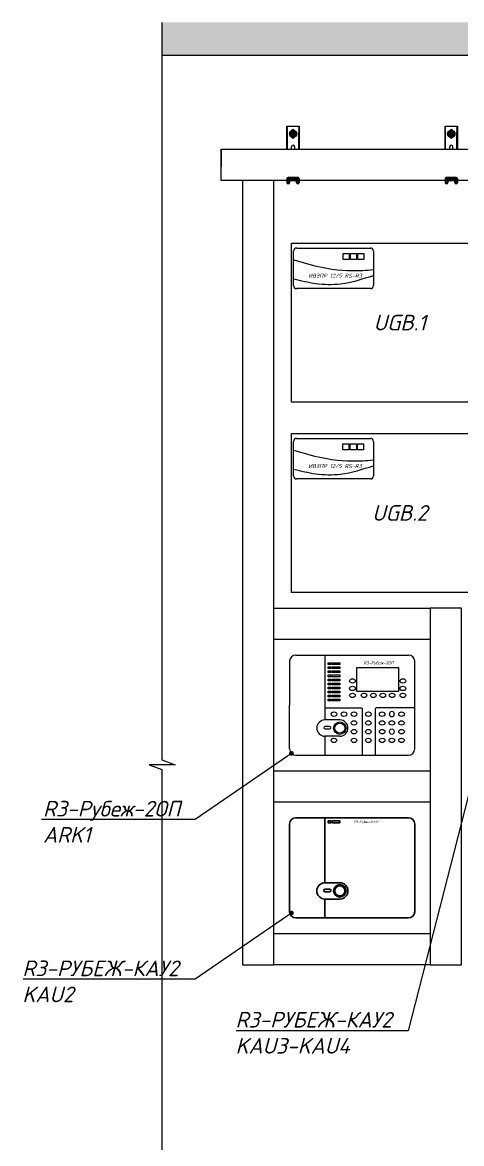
# Model space of a CAD drawing. Header units: millimetres. Extents: x -352922 to 707789, y -273589 to 355472.
# Drawn here: x 488850 to 495871, y -173081 to -155173 of the extents above; entities that cross this region are included whole.
import ezdxf
from ezdxf import colors
from ezdxf.entities.mleader import LeaderData, LeaderLine
from ezdxf.math import Vec2, Vec3

# ---------------------------------------------------------------- set-up
doc = ezdxf.new("R2010")
doc.units = ezdxf.units.MM
doc.header["$LTSCALE"] = 0.5
doc.linetypes.add('CENTER', pattern=[2, 1.25, -0.25, 0.25, -0.25])
doc.linetypes.add('HIDDEN', pattern=[0.375, 0.25, -0.125])
doc.layers.get('0').update_dxf_attribs({"lineweight": 18})
doc.styles.add('ISOCPEUR', font='isocpeui.ttf', dxfattribs={"height": 250})
doc.styles.get("Standard").update_dxf_attribs({"font": 'txt.shx'})

# ---------------------------------------------------------------- blocks, each defined once
blk = doc.blocks.new('ИВЭПР 12_5 2х40')
at = {"lineweight": 20}
for p, q in [((-169.9, 186.2), (-169.9, 241.1)), ((-164.9, 246.1), (-47, 246.1)), ((-42, 241.1), (-42, 186.2)), ((-47, 181.2), (-164.9, 181.2))]:
    blk.add_line(p, q, dxfattribs=at)
blk.add_lwpolyline([(-173, 254), (173, 254), (173, 0), (-173, 0)], close=True)
for points in [[(-90.8, 237.5), (-81.2, 237.5), (-81.2, 227.7), (-90.8, 227.7)], [(-79, 237.5), (-69.4, 237.5), (-69.4, 227.7), (-79, 227.7)], [(-67.4, 237.5), (-57.8, 237.5), (-57.8, 227.7), (-67.4, 227.7)]]:
    blk.add_lwpolyline(points, close=True, dxfattribs=at)
for centre, start, end in [((-164.9, 241.1), 90, 180), ((-47, 241.1), 0, 90), ((-164.9, 186.2), 180, 270), ((-47, 186.2), 270, 0)]:
    blk.add_arc(centre, 5, start, end, dxfattribs=at)
blk.add_open_spline([(-169.5, 227.2), (-154.7, 222.8), (-118.8, 212.1), (-75.4, 208.7), (-48.1, 211.2), (-42.7, 211.7), (-42.5, 211.8), (-42.2, 211.8), (-42, 211.8)], degree=3, knots=[0, 0, 0, 0, 925.459847, 2247.059206, 2573.193282, 2573.193282, 2573.193282, 2586.350797, 2586.350797, 2586.350797, 2586.350797], dxfattribs=at)
blk.add_spline([(-169.6, 197.1), (-134.2, 189.5), (-94.8, 189), (-42, 202.4)], degree=3, dxfattribs=at)
at = {"lineweight": 20, "insert": (-146.4, 205), "char_height": 6.5, "attachment_point": 1, "style": 'ISOCPEUR'}
blk.add_mtext_dynamic_manual_height_columns('ИВЭПР 12/5 RS-R3', width=225.735, gutter_width=1.25, heights=[0], dxfattribs=at)
blk = doc.blocks.new('2ОП-R3')
at = {"color": 0, "lineweight": 18}
for p, q in [((-1000, 1500), (-1000, 800)), ((-435, 1600), (-435, 563)), ((1000, 100), (1000, 1500)), ((-1000, 100), (-1000, 800)), ((-196, 563), (-435, 563)), ((-362, 459), (-433, 459)), ((-433, 419), (-362, 419)), ((-435, 303), (-435, 0)), ((-196, 303), (-435, 303)), ((-900, 0), (900, 0))]:
    blk.add_line(p, q, dxfattribs=at)
blk.add_lwpolyline([(-900, 1600), (900, 1600)])
for points in [[(-384, 1475), (-341, 1475), (-341, 1448), (-384, 1448)], [(-323, 1475), (-199, 1475), (-199, 1448), (-323, 1448)], [(-384, 1411), (-341, 1411), (-341, 1383), (-384, 1383)], [(-384, 1346), (-341, 1346), (-341, 1319), (-384, 1319)], [(-384, 1282), (-341, 1282), (-341, 1254), (-384, 1254)], [(-323, 1411), (-199, 1411), (-199, 1383), (-323, 1383)], [(-323, 1346), (-199, 1346), (-199, 1319), (-323, 1319)], [(-323, 1282), (-199, 1282), (-199, 1254), (-323, 1254)], [(75, 1400), (740, 1400), (740, 1015), (75, 1015)], [(-384, 1217), (-341, 1217), (-341, 1190), (-384, 1190)], [(-384, 1153), (-341, 1153), (-341, 1125), (-384, 1125)], [(-384, 1088), (-341, 1088), (-341, 1061), (-384, 1061)], [(-323, 1217), (-199, 1217), (-199, 1190), (-323, 1190)], [(-323, 1153), (-199, 1153), (-199, 1125), (-323, 1125)], [(-323, 1088), (-199, 1088), (-199, 1061), (-323, 1061)], [(-384, 1024), (-341, 1024), (-341, 996), (-384, 996)], [(-384, 959), (-341, 959), (-341, 932), (-384, 932)], [(-323, 1024), (-199, 1024), (-199, 996), (-323, 996)], [(-323, 959), (-199, 959), (-199, 932), (-323, 932)], [(-384, 895), (-341, 895), (-341, 867), (-384, 867)], [(-323, 895), (-199, 895), (-199, 867), (-323, 867)]]:
    blk.add_lwpolyline(points, close=True, dxfattribs=at)
for points in [[(-435, 756), (140, 756, -0.414214), (160, 736), (160, 0)], [(1000, 756), (390, 756, 0.414214), (370, 736), (370, 0)]]:
    blk.add_lwpolyline(points, format="xyb", dxfattribs=at)
for radius in [100, 80]:
    blk.add_circle((-196, 433), radius, dxfattribs=at)
for centre, radius, start, end in [((-900, 1500), 100, 90, 180), ((900, 1500), 100, 0, 90), ((-435, 433), 130, 90, 270), ((-196, 433), 130, 270, 90), ((-433, 439), 20, 90, 270), ((-362, 439), 20, 270, 90), ((-900, 100), 100, 180, 270), ((900, 100), 100, 270, 0)]:
    blk.add_arc(centre, radius, start, end, dxfattribs=at)
for centre, major_axis in [((5, 1186), (-45, 0)), ((5, 1066), (-45, 0)), ((812, 1186), (-45, 0)), ((812, 1066), (-45, 0)), ((5, 956), (-45, 0)), ((190, 956), (-45, 0)), ((340, 956), (-45, 0)), ((490, 956), (-45, 0)), ((640, 956), (-45, 0)), ((812, 956), (-45, 0)), ((-290, 656), (-45, 0)), ((-130, 656), (-45, 0)), ((30, 656), (-45, 0)), ((30, 516), (-45, 0)), ((260, 656), (-45, 0)), ((260, 516), (-45, 0)), ((480, 656), (-45, 0)), ((480, 516), (-45, 0)), ((635, 516), (-45, 0)), ((635, 656), (0, -45)), ((790, 656), (-45, 0)), ((790, 516), (-45, 0)), ((30, 376), (-45, 0)), ((260, 376), (-45, 0)), ((480, 376), (-45, 0)), ((635, 376), (0, 45)), ((790, 376), (-45, 0)), ((-290, 236), (-45, 0)), ((30, 236), (-45, 0)), ((260, 236), (-45, 0)), ((480, 236), (-45, 0)), ((635, 236), (-45, 0)), ((790, 236), (-45, 0))]:
    blk.add_ellipse(centre, major_axis=major_axis, ratio=0.777778, dxfattribs=at)
at = {"color": 0, "lineweight": 18, "insert": (180, 1500), "char_height": 50, "attachment_point": 1, "style": 'ISOCPEUR'}
blk.add_mtext_dynamic_manual_height_columns('R3-Рубеж-2ОП', width=27.55, gutter_width=12.5, heights=[0], dxfattribs=at)
blk = doc.blocks.new('_Dot')
at = {"color": 0, "linetype": 'ByBlock', "lineweight": -2}
blk.add_line((-0.5, 0), (-1, 0), dxfattribs=at)
at = {"color": 0, "linetype": 'ByBlock', "const_width": 0.5}
blk.add_lwpolyline([(-0.25, 0, 1), (0.25, 0, 1)], format="xyb", close=True, dxfattribs=at)
blk = doc.blocks.new('R3-Рубеж-КАУ2')
at = {"color": 7, "lineweight": 25}
for p, q in [((-1070, 1500), (-1070, 800)), ((-970, 1600), (-70, 1600)), ((-505, 1600), (-505, 563)), ((830, 1600), (-70, 1600)), ((930, 100), (930, 1500)), ((-1070, 100), (-1070, 800)), ((-266, 563), (-505, 563)), ((-432, 459), (-503, 459)), ((-503, 419), (-432, 419)), ((-505, 303), (-505, 0)), ((-266, 303), (-505, 303)), ((-970, 0), (830, 0))]:
    blk.add_line(p, q, dxfattribs=at)
for points in [[(-454, 1550), (-411, 1550), (-411, 1522), (-454, 1522)], [(-393, 1550), (-269, 1550), (-269, 1522), (-393, 1522)]]:
    blk.add_lwpolyline(points, close=True, dxfattribs=at)
for radius in [100, 80]:
    blk.add_circle((-266, 433), radius, dxfattribs=at)
for centre, radius, start, end in [((-970, 1500), 100, 90, 180), ((830, 1500), 100, 0, 90), ((-505, 433), 130, 90, 270), ((-266, 433), 130, 270, 90), ((-503, 439), 20, 90, 270), ((-432, 439), 20, 270, 90), ((-970, 100), 100, 180, 270), ((830, 100), 100, 270, 0)]:
    blk.add_arc(centre, radius, start, end, dxfattribs=at)
at = {"lineweight": 25, "insert": (162, 1530), "char_height": 37.5, "attachment_point": 5}
blk.add_mtext_dynamic_manual_height_columns('R3-Рубеж-КАУ2', width=27.55, gutter_width=12.5, heights=[0], dxfattribs=at)

msp = doc.modelspace()

# ---------------------------------------------------------------- hatches: boundary and pattern name
at = {"transparency": 33554687}
h = msp.add_hatch(dxfattribs=at)
h.set_pattern_fill('AR-CONC', color=252, scale=2.017466)
h.set_pattern_definition([(50, (146068.9, -195833.5), (367.55147, -32.15657), [38.43274, -422.7601]), (355, (146068.9, -195833.5), (-71.10242, 385.4508), [30.7462, -338.20926]), (100.45144, (146099.53, -195836.17), (296.44904, 353.2942), [32.6628, -359.2911]), (46.1842, (146068.9, -195731), (546.8929, -84.819), [57.6491, -634.1402]), (96.63556, (146114.5, -195738.1), (478.9549, 499.1739), [48.9942, -538.9371]), (351.18415, (146068.9, -195731), (478.9549, 499.1739), [46.1192, -507.3116]), (21, (146120.14, -195756.63), (305.87696, -206.3166), [38.43274, -422.7601]), (326, (146120.14, -195756.63), (124.68352, 371.59305), [30.7462, -338.2081]), (71.45144, (146145.63, -195773.82), (430.56048, 165.27644), [32.6628, -359.2905]), (37.5, (146068.9, -195833.49), (6.231154, 170.58696), [0, -334.10859, 0, -343.33245, 0, -339.48918]), (7.5, (146068.9, -195833.5), (134.80643, 202.11095), [0, -195.75074, 0, -326.42204, 0, -129.39021]), (327.5, (145954.63, -195833.49), (273.549483, -11.55755), [0, -128.10912, 0, -399.70046, 0, -530.37177]), (317.5, (145903.38, -195833.5), (298.84566, 51.2971), [0, -166.54186, 0, -265.4421, 0, -376.64082])])
h.paths.add_polyline_path([(491079.98219, -155173.17038), (491079.98219, -155697.4835), (508450.27782, -155697.4835), (508450.27782, -155173.17038)])

# ---------------------------------------------------------------- linework, layer by layer
at = {"linetype": 'Continuous', "lineweight": 15, "transparency": 33554687}
for p, q in [((493079.20469, -156827.70098), (493096.70469, -156827.70098)), ((493079.20469, -157082.70098), (493079.20469, -156827.70098)), ((493096.70469, -156827.70098), (493256.70469, -156827.70098)), ((493256.70469, -156827.70098), (493274.20469, -156827.70098)), ((493274.20469, -156827.70098), (493274.20469, -157082.70098)), ((495608.94068, -156827.70098), (495626.44068, -156827.70098)), ((495608.94068, -157082.70098), (495608.94068, -156827.70098)), ((495626.44068, -156827.70098), (495786.44068, -156827.70098)), ((495786.44068, -156827.70098), (495803.94068, -156827.70098)), ((495803.94068, -156827.70098), (495803.94068, -157082.70098)), ((493126.60897, -156952.70098), (493129.58386, -156947.64672)), ((493126.60897, -156952.70098), (493129.02508, -156952.70098)), ((493129.18678, -156957.08), (493126.60897, -156952.70098)), ((493129.02508, -156952.70098), (493140.94498, -156932.0551)), ((493140.94498, -156973.34686), (493129.02508, -156952.70098)), ((493131.77016, -156961.47816), (493129.18678, -156957.08)), ((493129.58386, -156947.64672), (493132.56919, -156942.56055)), ((493134.34707, -156965.88118), (493131.77016, -156961.47816)), ((493132.56919, -156942.56055), (493135.56343, -156937.43514)), ((493136.91852, -156970.29686), (493134.34707, -156965.88118)), ((493135.56343, -156937.43514), (493138.57177, -156932.25226)), ((493139.92912, -156975.5007), (493136.91852, -156970.29686)), ((493138.57177, -156932.25226), (493141.57313, -156927.04308)), ((493142.91345, -156980.69744), (493139.92912, -156975.5007)), ((493140.94498, -156932.0551), (493152.86488, -156911.40922)), ((493152.86488, -156993.99274), (493140.94498, -156973.34686)), ((493141.57313, -156927.04308), (493144.11149, -156922.60831)), ((493145.85507, -156985.85323), (493142.91345, -156980.69744)), ((493144.11149, -156922.60831), (493146.63617, -156918.17513)), ((493148.76716, -156990.98169), (493145.85507, -156985.85323)), ((493146.63617, -156918.17513), (493149.1534, -156913.73877)), ((493151.65683, -156996.08515), (493148.76716, -156990.98169)), ((493149.1534, -156913.73877), (493151.65683, -156909.31682)), ((493152.86488, -156911.40922), (493151.65683, -156909.31682)), ((493151.65683, -156909.31682), (493157.5214, -156909.36602)), ((493151.65683, -156996.08515), (493152.86488, -156993.99274)), ((493156.73807, -156996.04221), (493151.65683, -156996.08515)), ((493176.70469, -156911.40922), (493152.86488, -156911.40922)), ((493176.70469, -156993.99274), (493152.86488, -156993.99274)), ((493161.83869, -156996.00402), (493156.73807, -156996.04221)), ((493157.5214, -156909.36602), (493163.41881, -156909.4083)), ((493166.94027, -156995.97386), (493161.83869, -156996.00402)), ((493163.41881, -156909.4083), (493169.35467, -156909.43868)), ((493172.05008, -156995.95476), (493166.94027, -156995.97386)), ((493169.35467, -156909.43868), (493175.34735, -156909.45255)), ((493178.06203, -156995.94942), (493172.05008, -156995.95476)), ((493175.34735, -156909.45255), (493181.3593, -156909.44721)), ((493200.5445, -156911.40922), (493176.70469, -156911.40922)), ((493200.5445, -156993.99274), (493176.70469, -156993.99274)), ((493184.05471, -156995.96329), (493178.06203, -156995.94942)), ((493200.1818, -156944.78716), (493181.20847, -156928.33873)), ((493181.3593, -156909.44721), (493186.46911, -156909.42811)), ((493189.99057, -156995.99367), (493184.05471, -156995.96329)), ((493186.46911, -156909.42811), (493191.5707, -156909.39795)), ((493195.88799, -156996.03595), (493189.99057, -156995.99367)), ((493191.5707, -156909.39795), (493196.67131, -156909.35976)), ((493201.75255, -156996.08515), (493195.88799, -156996.03595)), ((493196.67131, -156909.35976), (493201.75255, -156909.31682)), ((493200.5445, -156911.40922), (493201.75255, -156909.31682)), ((493200.5445, -156911.40922), (493212.4644, -156932.0551)), ((493212.4644, -156973.34686), (493200.5445, -156993.99274)), ((493201.75255, -156996.08515), (493200.5445, -156993.99274)), ((493201.75255, -156909.31682), (493204.64223, -156914.42028)), ((493204.25599, -156991.6632), (493201.75255, -156996.08515)), ((493206.77321, -156987.22684), (493204.25599, -156991.6632)), ((493204.64223, -156914.42028), (493207.55432, -156919.54873)), ((493209.29789, -156982.79366), (493206.77321, -156987.22684)), ((493207.55432, -156919.54873), (493210.49593, -156924.70453)), ((493211.83625, -156978.35888), (493209.29789, -156982.79366)), ((493210.49593, -156924.70453), (493213.48027, -156929.90127)), ((493214.83761, -156973.14971), (493211.83625, -156978.35888)), ((493212.4644, -156932.0551), (493224.38431, -156952.70098)), ((493224.38431, -156952.70098), (493212.4644, -156973.34686)), ((493213.48027, -156929.90127), (493216.49086, -156935.10511)), ((493217.84596, -156967.96683), (493214.83761, -156973.14971)), ((493216.49086, -156935.10511), (493219.06231, -156939.52078)), ((493220.84019, -156962.84142), (493217.84596, -156967.96683)), ((493219.06231, -156939.52078), (493221.63922, -156943.92381)), ((493223.82552, -156957.75524), (493220.84019, -156962.84142)), ((493221.63922, -156943.92381), (493224.22261, -156948.32197)), ((493226.80041, -156952.70098), (493223.82552, -156957.75524)), ((493224.22261, -156948.32197), (493226.80041, -156952.70098)), ((493224.38431, -156952.70098), (493226.80041, -156952.70098)), ((495656.34496, -156952.70098), (495659.31985, -156947.64672)), ((495656.34496, -156952.70098), (495658.76107, -156952.70098)), ((495658.92277, -156957.08), (495656.34496, -156952.70098)), ((495658.76107, -156952.70098), (495670.68097, -156932.0551)), ((495670.68097, -156973.34686), (495658.76107, -156952.70098)), ((495661.50615, -156961.47816), (495658.92277, -156957.08)), ((495659.31985, -156947.64672), (495662.30518, -156942.56055)), ((495664.08306, -156965.88118), (495661.50615, -156961.47816)), ((495662.30518, -156942.56055), (495665.29942, -156937.43514)), ((495666.65451, -156970.29686), (495664.08306, -156965.88118)), ((495665.29942, -156937.43514), (495668.30776, -156932.25226)), ((495669.66511, -156975.5007), (495666.65451, -156970.29686)), ((495668.30776, -156932.25226), (495671.30912, -156927.04308)), ((495672.64944, -156980.69744), (495669.66511, -156975.5007)), ((495670.68097, -156932.0551), (495682.60087, -156911.40922)), ((495682.60087, -156993.99274), (495670.68097, -156973.34686)), ((495671.30912, -156927.04308), (495673.84748, -156922.60831)), ((495675.59106, -156985.85323), (495672.64944, -156980.69744)), ((495673.84748, -156922.60831), (495676.37216, -156918.17513)), ((495678.50315, -156990.98169), (495675.59106, -156985.85323)), ((495676.37216, -156918.17513), (495678.88939, -156913.73877)), ((495681.39282, -156996.08515), (495678.50315, -156990.98169)), ((495678.88939, -156913.73877), (495681.39282, -156909.31682)), ((495682.60087, -156911.40922), (495681.39282, -156909.31682)), ((495681.39282, -156909.31682), (495687.25739, -156909.36602)), ((495681.39282, -156996.08515), (495682.60087, -156993.99274)), ((495686.47406, -156996.04221), (495681.39282, -156996.08515)), ((495706.44068, -156911.40922), (495682.60087, -156911.40922)), ((495706.44068, -156993.99274), (495682.60087, -156993.99274)), ((495691.57468, -156996.00402), (495686.47406, -156996.04221)), ((495687.25739, -156909.36602), (495693.1548, -156909.4083)), ((495696.67626, -156995.97386), (495691.57468, -156996.00402)), ((495693.1548, -156909.4083), (495699.09066, -156909.43868)), ((495701.78607, -156995.95476), (495696.67626, -156995.97386)), ((495699.09066, -156909.43868), (495705.08334, -156909.45255)), ((495707.79802, -156995.94942), (495701.78607, -156995.95476)), ((495705.08334, -156909.45255), (495711.09529, -156909.44721)), ((495730.28049, -156911.40922), (495706.44068, -156911.40922)), ((495730.28049, -156993.99274), (495706.44068, -156993.99274)), ((495713.7907, -156995.96329), (495707.79802, -156995.94942)), ((495729.91779, -156944.78716), (495710.94446, -156928.33873)), ((495711.09529, -156909.44721), (495716.2051, -156909.42811)), ((495719.72656, -156995.99367), (495713.7907, -156995.96329)), ((495716.2051, -156909.42811), (495721.30669, -156909.39795)), ((495725.62398, -156996.03595), (495719.72656, -156995.99367)), ((495721.30669, -156909.39795), (495726.4073, -156909.35976)), ((495731.48854, -156996.08515), (495725.62398, -156996.03595)), ((495726.4073, -156909.35976), (495731.48854, -156909.31682)), ((495730.28049, -156911.40922), (495731.48854, -156909.31682)), ((495730.28049, -156911.40922), (495742.20039, -156932.0551)), ((495742.20039, -156973.34686), (495730.28049, -156993.99274)), ((495731.48854, -156996.08515), (495730.28049, -156993.99274)), ((495731.48854, -156909.31682), (495734.37822, -156914.42028)), ((495733.99197, -156991.6632), (495731.48854, -156996.08515)), ((495736.5092, -156987.22684), (495733.99197, -156991.6632)), ((495734.37822, -156914.42028), (495737.29031, -156919.54873)), ((495739.03388, -156982.79366), (495736.5092, -156987.22684)), ((495737.29031, -156919.54873), (495740.23192, -156924.70453)), ((495741.57224, -156978.35888), (495739.03388, -156982.79366)), ((495740.23192, -156924.70453), (495743.21626, -156929.90127)), ((495744.5736, -156973.14971), (495741.57224, -156978.35888)), ((495742.20039, -156932.0551), (495754.1203, -156952.70098)), ((495754.1203, -156952.70098), (495742.20039, -156973.34686)), ((495743.21626, -156929.90127), (495746.22685, -156935.10511)), ((495747.58195, -156967.96683), (495744.5736, -156973.14971)), ((495746.22685, -156935.10511), (495748.7983, -156939.52078)), ((495750.57618, -156962.84142), (495747.58195, -156967.96683)), ((495748.7983, -156939.52078), (495751.37521, -156943.92381)), ((495753.56151, -156957.75524), (495750.57618, -156962.84142)), ((495751.37521, -156943.92381), (495753.9586, -156948.32197)), ((495756.5364, -156952.70098), (495753.56151, -156957.75524)), ((495753.9586, -156948.32197), (495756.5364, -156952.70098)), ((495754.1203, -156952.70098), (495756.5364, -156952.70098)), ((493079.20469, -157197.4835), (493079.20469, -157082.70098)), ((493274.20469, -157082.70098), (493274.20469, -157197.4835)), ((495608.94068, -157197.4835), (495608.94068, -157082.70098)), ((495803.94068, -157082.70098), (495803.94068, -157197.4835)), ((493079.20469, -157670.20098), (493079.20469, -157734.9835)), ((493086.70469, -157667.70098), (493086.70469, -157734.9835)), ((493108.45469, -157739.9835), (493091.70469, -157739.9835)), ((493091.70469, -157747.4835), (493108.45469, -157747.4835)), ((493094.20469, -157660.20098), (493259.20469, -157660.20098)), ((493113.45469, -157660.20098), (493113.45469, -157697.4835)), ((493113.45469, -157734.9835), (493113.45469, -157697.4835)), ((493120.95469, -157660.20098), (493120.95469, -157697.4835)), ((493120.95469, -157697.4835), (493120.95469, -157734.9835)), ((493232.45469, -157660.20098), (493232.45469, -157697.4835)), ((493232.45469, -157734.9835), (493232.45469, -157697.4835)), ((493239.95469, -157660.20098), (493239.95469, -157697.4835)), ((493239.95469, -157697.4835), (493239.95469, -157734.9835)), ((493261.70469, -157739.9835), (493244.95469, -157739.9835)), ((493244.95469, -157747.4835), (493261.70469, -157747.4835)), ((493266.70469, -157734.9835), (493266.70469, -157667.70098)), ((493274.20469, -157670.20098), (493274.20469, -157734.9835)), ((495608.94068, -157670.20098), (495608.94068, -157734.9835)), ((495616.44068, -157667.70098), (495616.44068, -157734.9835)), ((495638.19068, -157739.9835), (495621.44068, -157739.9835)), ((495621.44068, -157747.4835), (495638.19068, -157747.4835)), ((495623.94068, -157660.20098), (495788.94068, -157660.20098)), ((495643.19068, -157660.20098), (495643.19068, -157697.4835)), ((495643.19068, -157734.9835), (495643.19068, -157697.4835)), ((495650.69068, -157660.20098), (495650.69068, -157697.4835)), ((495650.69068, -157697.4835), (495650.69068, -157734.9835)), ((495762.19068, -157660.20098), (495762.19068, -157697.4835)), ((495762.19068, -157734.9835), (495762.19068, -157697.4835)), ((495769.69068, -157660.20098), (495769.69068, -157697.4835)), ((495769.69068, -157697.4835), (495769.69068, -157734.9835)), ((495791.44068, -157739.9835), (495774.69068, -157739.9835)), ((495774.69068, -157747.4835), (495791.44068, -157747.4835)), ((495796.44068, -157734.9835), (495796.44068, -157667.70098)), ((495803.94068, -157670.20098), (495803.94068, -157734.9835))]:
    msp.add_line(p, q, dxfattribs=at)
at = {"linetype": 'HIDDEN', "transparency": 33554687}
for p, q in [((493086.70469, -157197.4835), (493086.70469, -156827.70098)), ((493266.70469, -157197.4835), (493266.70469, -156827.70098)), ((495616.44068, -157197.4835), (495616.44068, -156827.70098)), ((495796.44068, -157197.4835), (495796.44068, -156827.70098))]:
    msp.add_line(p, q, dxfattribs=at)
at = {"linetype": 'CENTER', "ltscale": 0.3, "transparency": 33554687}
for p, q in [((493118.07039, -156952.70098), (493235.33899, -156952.70098)), ((493176.70469, -156894.06669), (493176.70469, -157011.33528)), ((495647.80638, -156952.70098), (495765.07498, -156952.70098)), ((495706.44068, -156894.06669), (495706.44068, -157011.33528))]:
    msp.add_line(p, q, dxfattribs=at)
at = {"linetype": 'Continuous', "transparency": 33554687}
for p, q in [((493151.04067, -157197.4835), (493151.04067, -157160.99906)), ((493202.80425, -157197.4835), (493202.80425, -157160.99906)), ((495680.77666, -157197.4835), (495680.77666, -157160.99906)), ((495732.54024, -157197.4835), (495732.54024, -157160.99906))]:
    msp.add_line(p, q, dxfattribs=at)
at = {"linetype": 'ByBlock', "lineweight": -2, "transparency": 33554687}
for p, q in [((493086.70469, -157672.4835), (493113.45469, -157672.4835)), ((493113.45469, -157697.4835), (493086.70469, -157697.4835)), ((493113.45469, -157697.4835), (493086.70469, -157697.4835)), ((493120.95469, -157672.4835), (493232.45469, -157672.4835)), ((493232.45469, -157697.4835), (493120.95469, -157697.4835)), ((493232.45469, -157697.4835), (493120.95469, -157697.4835)), ((493239.95469, -157672.4835), (493266.70469, -157672.4835)), ((493266.70469, -157697.4835), (493239.95469, -157697.4835)), ((493266.70469, -157697.4835), (493239.95469, -157697.4835)), ((495616.44068, -157672.4835), (495643.19068, -157672.4835)), ((495643.19068, -157697.4835), (495616.44068, -157697.4835)), ((495643.19068, -157697.4835), (495616.44068, -157697.4835)), ((495650.69068, -157672.4835), (495762.19068, -157672.4835)), ((495762.19068, -157697.4835), (495650.69068, -157697.4835)), ((495762.19068, -157697.4835), (495650.69068, -157697.4835)), ((495769.69068, -157672.4835), (495796.44068, -157672.4835)), ((495796.44068, -157697.4835), (495769.69068, -157697.4835)), ((495796.44068, -157697.4835), (495769.69068, -157697.4835))]:
    msp.add_line(p, q, dxfattribs=at)
at = {"linetype": 'Continuous', "lineweight": 15, "ltscale": 0.5, "transparency": 33554687}
for p, q in [((493256.70469, -157652.70098), (493096.70469, -157652.70098)), ((495786.44068, -157652.70098), (495626.44068, -157652.70098))]:
    msp.add_line(p, q, dxfattribs=at)
at = {"color": 252, "transparency": 33554687}
for points in [[(491079.98219, -155173.17038), (491079.98219, -166952.51172), (491291.81568, -167030.12966), (490875.29483, -167030.12966), (491079.98219, -167104.91856), (491079.98219, -179226.79427)], [(491079.98219, -155697.4835), (508450.27782, -155697.4835)]]:
    msp.add_lwpolyline(points, dxfattribs=at)
at = {"transparency": 33554687}
msp.add_lwpolyline([(492026.99337, -157197.4835), (492026.99337, -157477.48351)], dxfattribs=at)
for points in [[(492026.99337, -157197.4835), (508450.27782, -157197.4835), (508450.27782, -157697.4835), (492026.99337, -157697.4835)], [(492371.12005, -157697.4835), (492371.12005, -170227.4835), (492871.12005, -170227.4835), (492871.12005, -157697.4835)], [(492871.13005, -164527.4835), (495371.13005, -164527.4835), (495371.13005, -165027.4835), (492871.13005, -165027.4835)], [(495371.13005, -164527.4835), (495371.13005, -170227.4835), (495871.13005, -170227.4835), (495871.13005, -164527.4835)], [(492871.13005, -167127.4835), (495371.13005, -167127.4835), (495371.13005, -167627.4835), (492871.13005, -167627.4835)], [(492871.13005, -169727.4835), (495371.13005, -169727.4835), (495371.13005, -170227.4835), (492871.13005, -170227.4835)]]:
    msp.add_lwpolyline(points, close=True, dxfattribs=at)
at = {"linetype": 'Continuous', "lineweight": 15, "transparency": 33554687}
for centre, radius in [((493176.70469, -156952.70098), 58.6343), ((493176.70469, -156952.70098), 55.55277), ((493176.70469, -156952.70098), 20.64588), ((495706.44068, -156952.70098), 58.6343), ((495706.44068, -156952.70098), 55.55277), ((495706.44068, -156952.70098), 20.64588)]:
    msp.add_circle(centre, radius, dxfattribs=at)
for centre, radius, start, end in [((493176.70469, -156952.70098), 41.29176, 150, 210), ((493176.70469, -156952.70098), 41.29176, 90, 150), ((493176.70469, -156952.70098), 41.29176, 210, 270), ((493176.70469, -156952.70098), 24.77506, 79.526149736, 18.628273417), ((493176.70469, -156911.45098), 26.25, 28.922590475, 151.077409525), ((493176.70469, -156993.95098), 26.25, 208.922590475, 331.077409525), ((493176.70469, -156952.70098), 41.29176, 30, 90), ((493176.70469, -156952.70098), 41.29176, 270, 330), ((493176.70469, -156952.70098), 41.29176, 330, 30), ((495706.44068, -156952.70098), 41.29176, 150, 210), ((495706.44068, -156952.70098), 41.29176, 90, 150), ((495706.44068, -156952.70098), 41.29176, 210, 270), ((495706.44068, -156952.70098), 24.77506, 79.526149736, 18.628273417), ((495706.44068, -156911.45098), 26.25, 28.922590475, 151.077409525), ((495706.44068, -156993.95098), 26.25, 208.922590475, 331.077409525), ((495706.44068, -156952.70098), 41.29176, 30, 90), ((495706.44068, -156952.70098), 41.29176, 270, 330), ((495706.44068, -156952.70098), 41.29176, 330, 30), ((493176.92246, -157160.99906), 25.88179, 0, 180), ((495706.65845, -157160.99906), 25.88179, 0, 180), ((493096.70469, -157670.20098), 17.5, 90, 180), ((493091.70469, -157734.9835), 12.5, 180, 270), ((493094.20469, -157667.70098), 7.5, 90, 180), ((493091.70469, -157734.9835), 5, 180, 270), ((493108.45469, -157734.9835), 5, 270, 0), ((493108.45469, -157734.9835), 12.5, 270, 0), ((493244.95469, -157734.9835), 12.5, 180, 270), ((493244.95469, -157734.9835), 5, 180, 270), ((493256.70469, -157670.20098), 17.5, 0, 90), ((493259.20469, -157667.70098), 7.5, 0, 90), ((493261.70469, -157734.9835), 5, 270, 0), ((493261.70469, -157734.9835), 12.5, 270, 0), ((495626.44068, -157670.20098), 17.5, 90, 180), ((495621.44068, -157734.9835), 12.5, 180, 270), ((495623.94068, -157667.70098), 7.5, 90, 180), ((495621.44068, -157734.9835), 5, 180, 270), ((495638.19068, -157734.9835), 5, 270, 0), ((495638.19068, -157734.9835), 12.5, 270, 0), ((495774.69068, -157734.9835), 12.5, 180, 270), ((495774.69068, -157734.9835), 5, 180, 270), ((495786.44068, -157670.20098), 17.5, 0, 90), ((495788.94068, -157667.70098), 7.5, 0, 90), ((495791.44068, -157734.9835), 5, 270, 0), ((495791.44068, -157734.9835), 12.5, 270, 0)]:
    msp.add_arc(centre, radius, start, end, dxfattribs=at)

# ---------------------------------------------------------------- block references
at = {"transparency": 33554687, "xscale": 10, "yscale": 10, "zscale": 10}
for p in [(494883.86705, -161237.4835), (494882.40405, -164277.4835)]:
    msp.add_blockref('ИВЭПР 12_5 2х40', p, dxfattribs=at)
at = {"transparency": 33554687}
msp.add_blockref('2ОП-R3', (494121.12005, -166877.4835), dxfattribs=at)
at = {"lineweight": 25, "transparency": 33554687}
msp.add_blockref('R3-Рубеж-КАУ2', (494191.13004, -169477.4835), dxfattribs=at)

# ---------------------------------------------------------------- texts
at = {"linetype": 'Continuous', "transparency": 33554687, "char_height": 250, "width": 3460, "attachment_point": 5, "style": 'ISOCPEUR'}
for s, insert in [('UGB.1', (494883.86705, -159967.4835)), ('UGB.2', (494882.40405, -163007.4835))]:
    msp.add_mtext(s, dxfattribs=dict(at, insert=insert))

# ---------------------------------------------------------------- leaders
at = {"color": 0, "transparency": 33554687}
ml = msp.add_multileader_mtext('Standard', dxfattribs=at)
ml.set_content('R3-Рубеж-2ОП\\PARK1 ', style='ISOCPEUR')
ml.set_leader_properties(color=256, linetype='ByLayer', lineweight=-1)
ml.set_arrow_properties(name='DOT')
ml.build(insert=Vec2(0, 0))
ml.multileader.update_dxf_attribs({"text_left_attachment_type": 6, "text_right_attachment_type": 6, "dogleg_length": 50, "arrow_head_size": 75})
ctx = ml.context
ctx.base_point, ctx.char_height, ctx.arrow_head_size, ctx.landing_gap_size, ctx.plane_origin = Vec3(489180.17395, -167906.77253), 250, 75, 0, Vec3(494719.88947, -175643.96803)
ctx.left_attachment, ctx.right_attachment = 6, 6
notes = []
notes.append((ctx, [(0, (1, 1, 0), (491611.04516, -167906.77253), (-1, 0), 50, [(2, [(493150.41907, -166848.19447)], 0, [])])]))
ctx.mtext.insert, ctx.mtext.width, ctx.mtext.flow_direction = Vec3(489180.17395, -167606.77253), 2793.7295649, 5
ml = msp.add_multileader_mtext('Standard', dxfattribs=at)
ml.set_content('R3-РУБЕЖ-КАУ2 \\PKAU3-KAU4', style='ISOCPEUR')
ml.set_leader_properties(color=256, linetype='ByLayer', lineweight=-1)
ml.set_arrow_properties(name='DOT')
ml.build(insert=Vec2(0, 0))
ml.multileader.update_dxf_attribs({"text_left_attachment_type": 6, "text_right_attachment_type": 6, "dogleg_length": 50, "arrow_head_size": 75})
ctx = ml.context
ctx.base_point, ctx.char_height, ctx.arrow_head_size, ctx.landing_gap_size, ctx.plane_origin = Vec3(492257.17251, -171277.4915), 250, 75, 0, Vec3(498127.00167, -179543.97603)
ctx.left_attachment, ctx.right_attachment = 6, 6
notes.append((ctx, [(0, (1, 1, 0), (495018.15736, -171277.4915), (-1, 0), 50, [(2, [(496150.42907, -169448.19447), (496150.42907, -166848.19447)], 0, [])])]))
ctx.mtext.insert, ctx.mtext.width, ctx.mtext.flow_direction = Vec3(492257.17251, -170977.4915), 2793.7295649, 5
ml = msp.add_multileader_mtext('Standard', dxfattribs=at)
ml.set_content('R3-РУБЕЖ-КАУ2 \\PKAU2', style='ISOCPEUR')
ml.set_leader_properties(color=256, linetype='ByLayer', lineweight=-1)
ml.set_arrow_properties(name='DOT')
ml.build(insert=Vec2(0, 0))
ml.multileader.update_dxf_attribs({"text_left_attachment_type": 6, "text_right_attachment_type": 6, "dogleg_length": 50, "arrow_head_size": 75})
ctx = ml.context
ctx.base_point, ctx.char_height, ctx.arrow_head_size, ctx.landing_gap_size, ctx.plane_origin = Vec3(488850.06031, -170456.77253), 250, 75, 0, Vec3(494719.88947, -178193.96803)
ctx.left_attachment, ctx.right_attachment = 6, 6
notes.append((ctx, [(0, (1, 1, 0), (491611.04516, -170456.77253), (-1, 0), 50, [(2, [(493150.41907, -169398.19447)], 0, [])])]))
ctx.mtext.insert, ctx.mtext.width, ctx.mtext.flow_direction = Vec3(488850.06031, -170156.77253), 2793.7295649, 5
for ctx, leaders in notes:
    for number, flags, end, landing, length, lines in leaders:
        leader = LeaderData()
        leader.index, (leader.has_last_leader_line, leader.has_dogleg_vector, leader.attachment_direction) = number, flags
        leader.last_leader_point, leader.dogleg_vector, leader.dogleg_length = Vec3(end), Vec3(landing), length
        for number, points, colour, breaks in lines:
            line = LeaderLine()
            line.index, line.vertices, line.color, line.breaks = number, Vec3.list(points), colors.encode_raw_color(colour), breaks
            leader.lines.append(line)
        ctx.leaders.append(leader)

doc.saveas('drawing.dxf')
